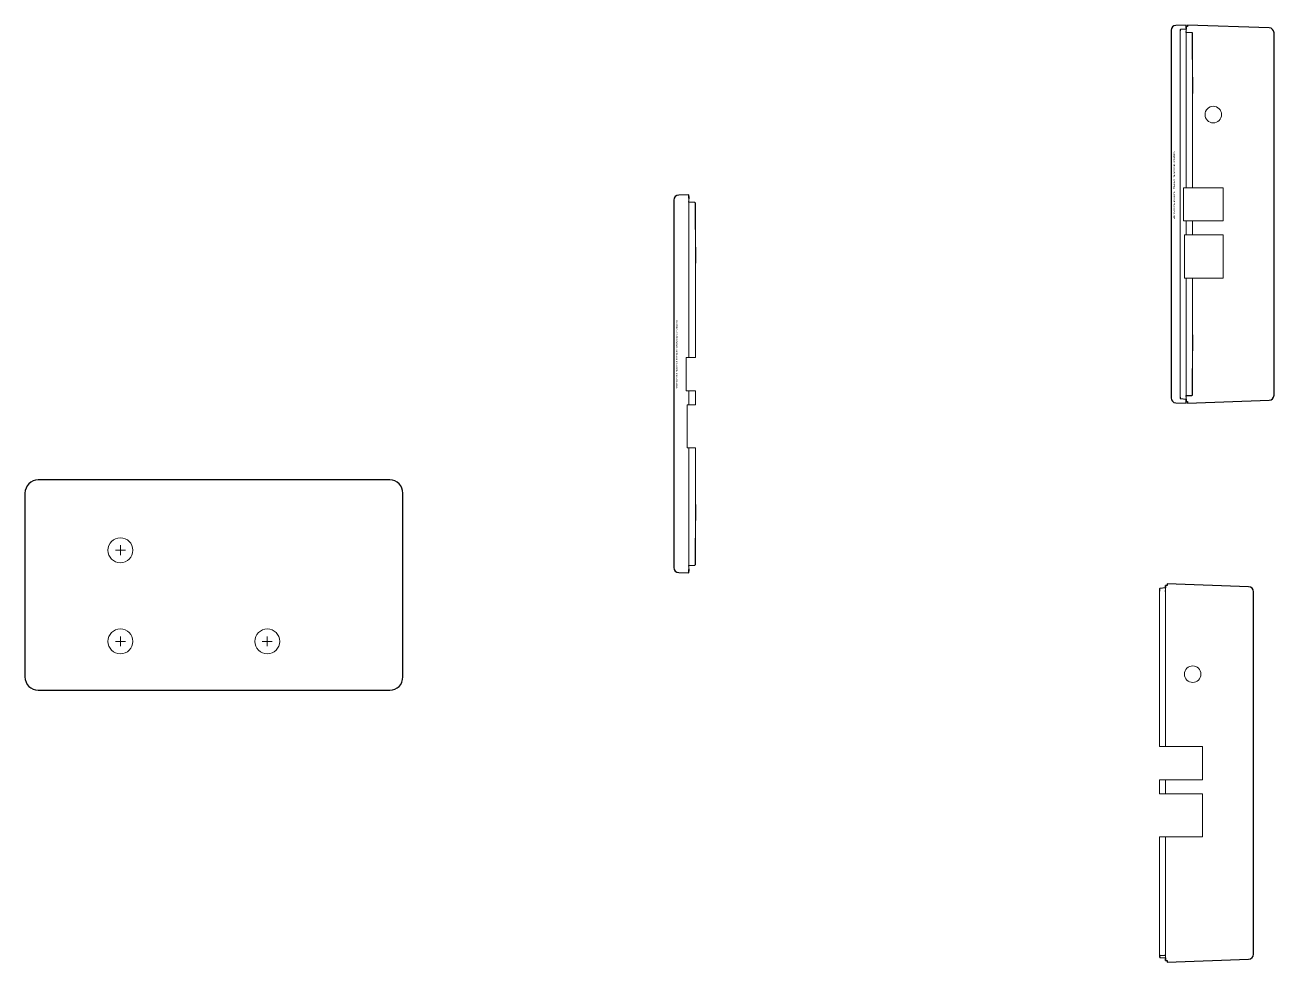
# Model space of a CAD drawing. Header units: millimetres. Extents: x -784753 to 2539, y -321 to 77802.
# Drawn here: x 389.2 to 765.3, y 973 to 1255 of the extents above; entities that cross this region are included whole.
import ezdxf

# ---------------------------------------------------------------- set-up
doc = ezdxf.new("R2010")
doc.units = ezdxf.units.MM
doc.header["$LTSCALE"] = 0.12
doc.layers.add('ATTRIBUUTIT', color=61, linetype='Continuous', plot=False)
doc.styles.add('Note Text (ANSI)', font='arial.ttf')

msp = doc.modelspace()

# ---------------------------------------------------------------- linework, layer by layer
for p, q in [((734.34, 1253.44), (734.34, 1142.83)), ((738.84, 1255.04), (735.79, 1254.94)), ((737.09, 1253.54), (737.09, 1253.33)), ((738.84, 1253.81), (737.21, 1253.67)), ((738.84, 1254.04), (738.84, 1255.04)), ((739.34, 1254.56), (738.84, 1254.56)), ((738.84, 1254.56), (738.84, 1253.81)), ((738.84, 1252.79), (738.84, 1253.06)), ((740.6, 1252.73), (738.84, 1252.79)), ((763.9, 1254.19), (739.34, 1255.04)), ((739.34, 1255.04), (739.34, 1254.56)), ((740.84, 1251.86), (740.84, 1252.48)), ((765.34, 1143.58), (765.34, 1252.69)), ((740.84, 1251.64), (740.84, 1251.86)), ((740.84, 1244.64), (740.84, 1251.64)), ((740.84, 1239.31), (740.84, 1234.46)), ((589.13, 1203.94), (586.08, 1203.84)), ((589.13, 1202.94), (589.13, 1203.94)), ((584.63, 1202.34), (584.63, 1091.73)), ((589.13, 1203.46), (589.13, 1202.71)), ((589.13, 1201.69), (589.13, 1201.96)), ((590.89, 1201.63), (589.13, 1201.69)), ((591.13, 1200.75), (591.13, 1201.38)), ((591.13, 1200.53), (591.13, 1200.75)), ((591.13, 1193.53), (591.13, 1200.53)), ((591.13, 1188.21), (591.13, 1183.36)), ((740.84, 1161.81), (740.84, 1156.96)), ((740.84, 1144.64), (740.84, 1151.64)), ((738.84, 1143.48), (740.6, 1143.54)), ((738.84, 1143.21), (738.84, 1143.48)), ((740.84, 1144.42), (740.84, 1144.64)), ((740.84, 1143.79), (740.84, 1144.42)), ((735.79, 1141.33), (738.84, 1141.23)), ((737.09, 1142.94), (737.09, 1142.73)), ((737.21, 1142.6), (738.84, 1142.46)), ((738.84, 1142.46), (738.84, 1141.71)), ((738.84, 1141.23), (738.84, 1142.23)), ((738.84, 1141.71), (739.34, 1141.71)), ((739.34, 1141.23), (763.9, 1142.09)), ((739.34, 1141.71), (739.34, 1141.23)), ((499.05, 1118.11), (393.23, 1118.11)), ((389.23, 1114.12), (389.23, 1058.79)), ((503.05, 1058.79), (503.05, 1114.12)), ((591.13, 1110.71), (591.13, 1105.86)), ((591.13, 1093.53), (591.13, 1100.53)), ((589.13, 1092.38), (590.89, 1092.44)), ((589.13, 1092.11), (589.13, 1092.38)), ((589.13, 1091.36), (589.13, 1090.61)), ((589.13, 1090.13), (589.13, 1091.13)), ((591.13, 1093.31), (591.13, 1093.53)), ((591.13, 1092.69), (591.13, 1093.31)), ((586.08, 1090.23), (589.13, 1090.13)), ((730.89, 1085.32), (730.89, 1085.1)), ((730.89, 1085.1), (730.89, 1084.64)), ((732.64, 1085.58), (731, 1085.44)), ((733.14, 1086.33), (732.64, 1086.33)), ((732.64, 1086.33), (732.64, 1085.58)), ((732.64, 1085.82), (732.64, 1086.33)), ((732.64, 1084.57), (732.64, 1084.83)), ((757.69, 1085.96), (733.14, 1086.82)), ((733.14, 1086.82), (733.14, 1086.33)), ((759.14, 975.36), (759.14, 1084.46)), ((393.23, 1054.8), (499.05, 1054.8)), ((730.89, 975.17), (730.89, 974.72)), ((730.89, 974.72), (730.89, 974.5)), ((732.64, 974.98), (731, 974.84)), ((731, 974.38), (732.64, 974.23)), ((732.64, 974.98), (732.64, 975.25)), ((732.64, 974.23), (732.64, 973.48)), ((732.64, 973.48), (732.64, 974)), ((732.64, 973.48), (733.14, 973.48)), ((733.14, 973), (757.69, 973.86)), ((733.14, 973.48), (733.14, 973))]:
    msp.add_line(p, q)
at = {"lineweight": 0}
for p, q in [((737.09, 1142.84), (737.09, 1253.33)), ((738.84, 1253.81), (738.84, 1206.07)), ((740.84, 1206.07), (740.84, 1251.86)), ((738.56, 1206.07), (738.06, 1206.07)), ((738.06, 1206.07), (738.06, 1196.07)), ((738.84, 1206.07), (738.56, 1206.07)), ((738.84, 1206.07), (749.56, 1206.07)), ((749.56, 1206.07), (750.06, 1206.07)), ((750.06, 1206.07), (750.06, 1196.57)), ((589.13, 1202.71), (589.13, 1154.97)), ((591.13, 1154.97), (591.13, 1200.75)), ((738.84, 1196.07), (738.06, 1196.07)), ((750.06, 1196.07), (738.84, 1196.07)), ((738.84, 1196.07), (738.84, 1191.86)), ((740.84, 1191.86), (740.84, 1196.07)), ((750.06, 1196.57), (750.06, 1196.07)), ((738.36, 1191.36), (738.36, 1191.86)), ((738.36, 1191.86), (750.06, 1191.86)), ((738.36, 1191.36), (738.36, 1178.86)), ((749.56, 1191.86), (750.06, 1191.86)), ((750.06, 1191.86), (750.06, 1178.86)), ((750.06, 1178.86), (738.36, 1178.86)), ((738.84, 1178.86), (738.84, 1141.23)), ((740.84, 1144.1), (740.84, 1178.86)), ((750.06, 1179.36), (750.06, 1178.86)), ((588.85, 1154.97), (588.35, 1154.97)), ((588.35, 1154.97), (588.35, 1144.97)), ((589.13, 1154.97), (588.85, 1154.97)), ((589.13, 1154.97), (591.13, 1154.97)), ((589.13, 1144.97), (588.35, 1144.97)), ((591.13, 1144.97), (589.13, 1144.97)), ((589.13, 1144.97), (589.13, 1140.76)), ((591.13, 1140.76), (591.13, 1144.97)), ((588.65, 1140.26), (588.65, 1140.76)), ((588.65, 1140.76), (591.13, 1140.76)), ((588.65, 1140.26), (588.65, 1127.76)), ((591.13, 1127.76), (588.65, 1127.76)), ((589.13, 1127.76), (589.13, 1090.13)), ((591.13, 1093), (591.13, 1127.76)), ((730.89, 1085.21), (730.89, 1037.84)), ((732.64, 1085.58), (732.64, 1037.84)), ((731.85, 1037.84), (730.89, 1037.84)), ((732.35, 1037.84), (731.85, 1037.84)), ((732.64, 1037.84), (732.35, 1037.84)), ((732.64, 1037.84), (743.35, 1037.84)), ((743.35, 1037.84), (743.85, 1037.84)), ((743.85, 1037.84), (743.85, 1028.34)), ((731.85, 1027.84), (730.89, 1027.84)), ((730.89, 1027.84), (730.89, 1023.63)), ((732.64, 1027.84), (731.85, 1027.84)), ((743.85, 1027.84), (732.64, 1027.84)), ((732.64, 1027.84), (732.64, 1023.63)), ((743.85, 1028.34), (743.85, 1027.84)), ((732.15, 1023.63), (730.89, 1023.63)), ((732.15, 1023.63), (743.85, 1023.63)), ((743.35, 1023.63), (743.85, 1023.63)), ((743.85, 1023.63), (743.85, 1010.63)), ((732.15, 1010.63), (730.89, 1010.63)), ((730.89, 1010.63), (730.89, 974.61)), ((743.85, 1010.63), (732.15, 1010.63)), ((732.64, 1010.63), (732.64, 973.48)), ((743.85, 1011.13), (743.85, 1010.63))]:
    msp.add_line(p, q, dxfattribs=at)
for centre, radius in [((747.06, 1228.08), 2.5), ((417.96, 1096.93), 3.75), ((417.96, 1069.52), 3.75), ((462.2, 1069.52), 3.75), ((740.85, 1059.64), 2.5)]:
    msp.add_circle(centre, radius, dxfattribs=at)
for centre, radius, start, end in [((735.84, 1253.44), 1.5, 92, 180), ((737.22, 1253.54), 0.125, 95, 180), ((740.59, 1252.48), 0.25, 0, 88), ((763.84, 1252.69), 1.5, 0, 88), ((586.13, 1202.34), 1.5, 92, 180), ((590.88, 1201.38), 0.25, 0, 88), ((740.59, 1143.79), 0.25, 272, 0), ((763.84, 1143.58), 1.5, 272, 0), ((735.84, 1142.83), 1.5, 180, 268), ((737.22, 1142.94), 0.125, 95, 180), ((737.22, 1142.73), 0.125, 180, 265), ((586.13, 1091.73), 1.5, 180, 268), ((590.88, 1092.69), 0.25, 272, 0), ((731.01, 1085.32), 0.125, 95, 180), ((757.64, 1084.46), 1.5, 0, 88), ((731.01, 974.72), 0.125, 95, 180), ((731.01, 974.5), 0.125, 180, 265), ((757.64, 975.36), 1.5, 272, 0)]:
    msp.add_arc(centre, radius, start, end)
for centre, major_axis in [((393.23, 1114.11), (-2.83, 2.83)), ((499.04, 1114.11), (2.83, 2.83)), ((393.23, 1058.8), (-2.83, -2.83)), ((499.04, 1058.8), (2.83, -2.83))]:
    msp.add_ellipse(centre, major_axis=major_axis, ratio=0.998783, start_param=5.498396, end_param=7.067974)
at = {"layer": 'ATTRIBUUTIT', "color": 0, "lineweight": 0}
for p, q in [((417.96, 1098.43), (417.96, 1095.43)), ((416.46, 1096.93), (419.46, 1096.93)), ((416.46, 1069.52), (419.46, 1069.52)), ((417.96, 1071.02), (417.96, 1068.02)), ((460.7, 1069.52), (463.7, 1069.52)), ((462.2, 1071.02), (462.2, 1068.02))]:
    msp.add_line(p, q, dxfattribs=at)

# ---------------------------------------------------------------- texts
at = {"layer": 'ATTRIBUUTIT', "lineweight": 0, "char_height": 2.5, "width": 43.6242, "attachment_point": 1, "rotation": 270, "style": 'Note Text (ANSI)'}
for insert in [(735.5, 1217.22), (585.79, 1166.11)]:
    msp.add_mtext('{\\fArial|b0|i0|c0|p0;\\H0.2x;HAMMOND 1591XXSTBU, GENERAL PURPOSE ENCLOSSURE}', dxfattribs=dict(at, insert=insert))

doc.saveas('drawing.dxf')
